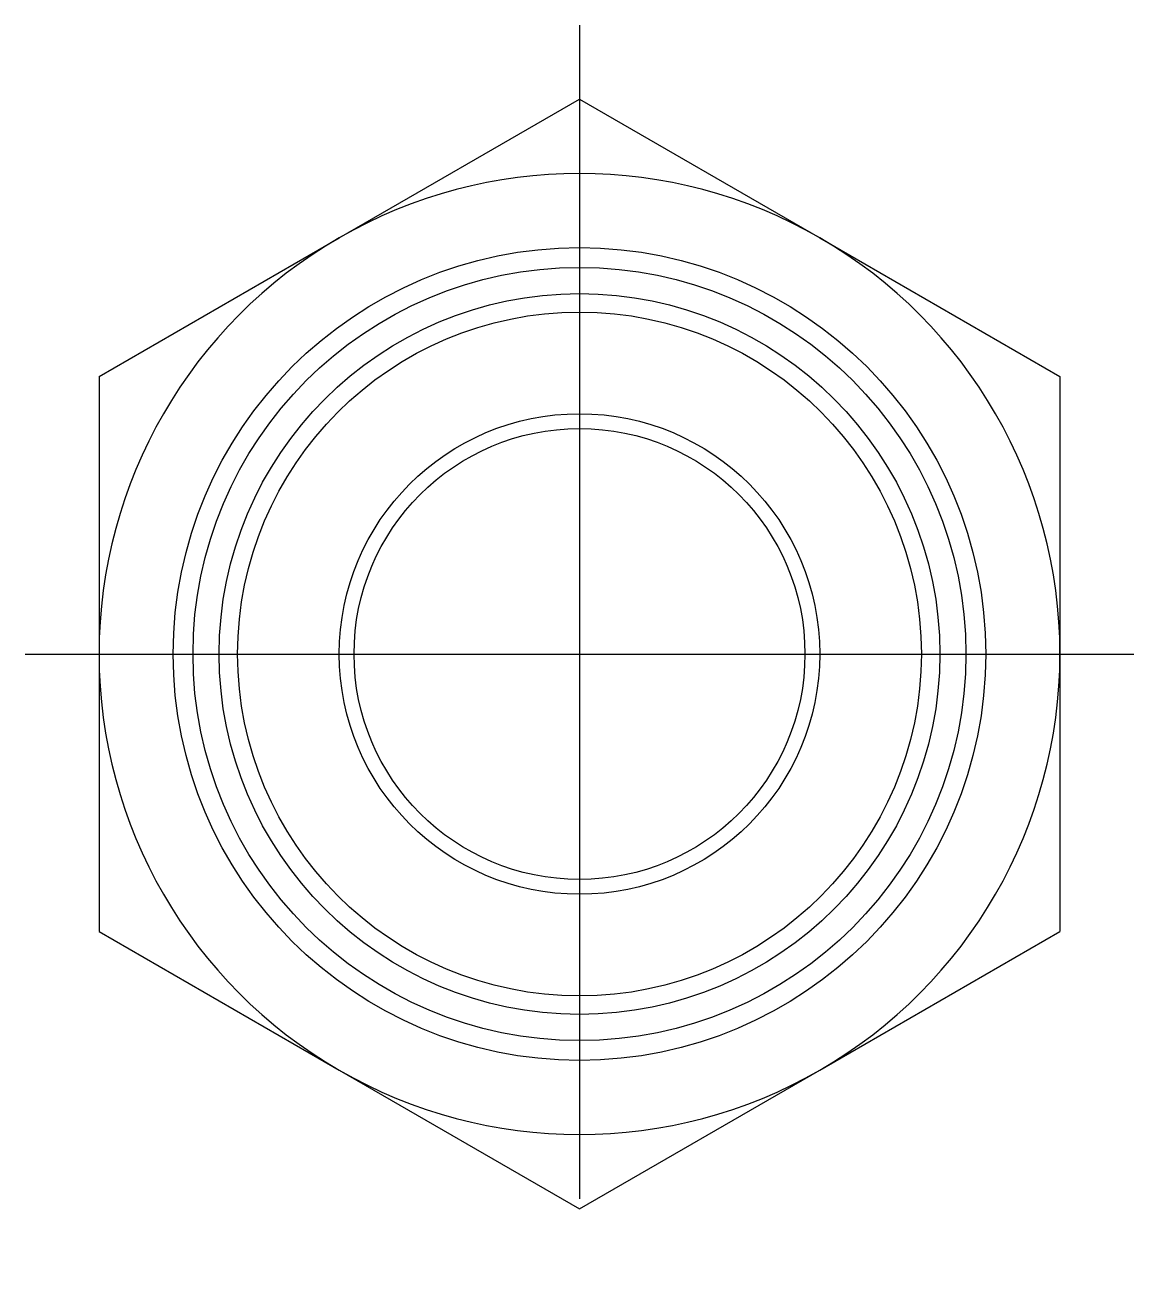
# Model space of a CAD drawing. Extents: x -4 to 101, y -36 to 17.
# Drawn here: x 71.27 to 101.27, y -17.01 to 17.01 of the extents above; entities that cross this region are included whole.
import ezdxf

# ---------------------------------------------------------------- set-up
doc = ezdxf.new("R2010")
doc.units = 0
doc.linetypes.add('CENTER', pattern=[50.8, 31.75, -6.35, 6.35, -6.35])
doc.layers.get('0').update_dxf_attribs({"linetype": 'CONTINUOUS'})
doc.layers.add('CENTER', color=1, linetype='CENTER')

msp = doc.modelspace()

# ---------------------------------------------------------------- linework, layer by layer
at = {"color": 7, "linetype": 'CONTINUOUS'}
for p, q in [((79.773, 11.258), (86.273, 15.011)), ((79.773, 11.258), (86.273, 15.011)), ((86.273, 15.011), (92.773, 11.258)), ((86.273, 15.011), (92.773, 11.258)), ((73.273, 7.506), (79.773, 11.258)), ((73.273, 7.506), (79.773, 11.258)), ((92.773, 11.258), (99.273, 7.506)), ((92.773, 11.258), (99.273, 7.506)), ((73.273, 7.506), (73.273, 0)), ((73.273, 7.506), (73.273, 0)), ((99.273, 7.506), (99.273, 0)), ((99.273, 7.506), (99.273, 0)), ((73.273, 0), (73.273, -7.506)), ((99.273, 0), (99.273, -7.506)), ((99.273, 0), (99.273, -7.506)), ((73.273, 0), (73.273, -7.506)), ((73.273, -7.506), (79.773, -11.258)), ((73.273, -7.506), (79.773, -11.258)), ((92.773, -11.258), (99.273, -7.506)), ((92.773, -11.258), (99.273, -7.506)), ((79.773, -11.258), (86.273, -15.011)), ((79.773, -11.258), (86.273, -15.011)), ((86.273, -15.011), (92.773, -11.258)), ((86.273, -15.011), (92.773, -11.258))]:
    msp.add_line(p, q, dxfattribs=at)
for radius in [10.993, 9.75, 9.25, 6.5, 6.1]:
    msp.add_circle((86.273, 0), radius, dxfattribs=at)
at = {"color": 3, "linetype": 'CONTINUOUS'}
msp.add_circle((86.273, 0), 10.458, dxfattribs=at)
at = {"color": 7, "linetype": 'CONTINUOUS'}
for start, end in [(60, 120), (120, 180), (0, 60), (180, 240), (300, 0), (240, 300)]:
    msp.add_arc((86.273, 0), 13, start, end, dxfattribs=at)
at = {"layer": 'CENTER', "color": 1, "linetype": 'CENTER'}
for p, q in [((86.273, 17.011), (86.273, -17.011)), ((71.273, 0), (101.273, 0))]:
    msp.add_line(p, q, dxfattribs=at)

doc.saveas('drawing.dxf')
